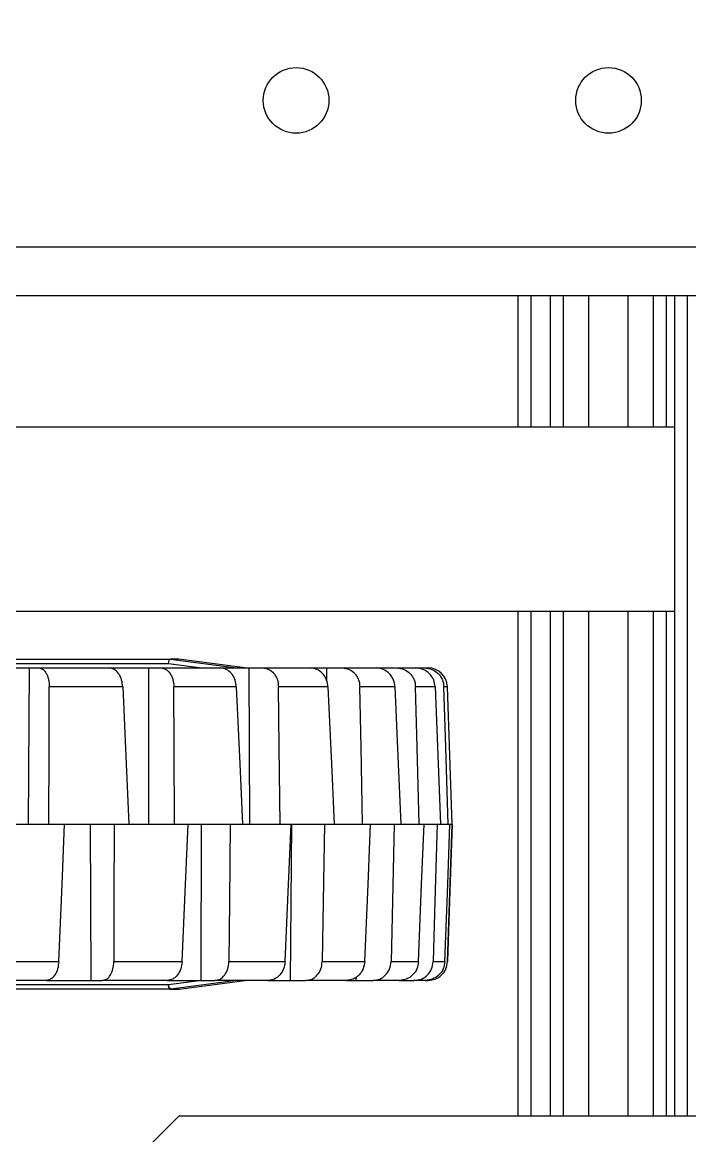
# Model space of a CAD drawing. Header units: inches. Extents: x 0 to 11, y 0 to 8.4.
# Drawn here: x 4.2715 to 4.4495, y 6.5491 to 6.846 of the extents above; entities that cross this region are included whole.
import ezdxf

# ---------------------------------------------------------------- set-up
doc = ezdxf.new("R2010")
doc.units = ezdxf.units.IN
doc.header["$MEASUREMENT"] = 0
doc.layers.add('OBJ', color=50, linetype='Continuous')

msp = doc.modelspace()

# ---------------------------------------------------------------- linework, layer by layer
at = {"color": 7, "linetype": 'Continuous', "lineweight": 25}
for p, q in [((5.305346441947762, 6.785977528089739), (2.967013108614043, 6.785977528089743)), ((5.305346441947762, 6.773060861423073), (2.967013108614045, 6.773060861423077)), ((4.403790180731584, 6.738062993969021), (4.403790180731584, 6.77306086142307)), ((4.407200079368977, 6.738062993969021), (4.407200079368977, 6.77306086142307)), ((4.41240841270231, 6.738062993969021), (4.41240841270231, 6.77306086142307)), ((4.415818311339701, 6.738062993969021), (4.415818311339701, 6.77306086142307)), ((4.422638108614485, 6.738062993969021), (4.422638108614485, 6.77306086142307)), ((4.433054775281152, 6.738062993969021), (4.433054775281152, 6.77306086142307)), ((4.439874572555936, 6.738062993969021), (4.439874572555936, 6.77306086142307)), ((4.443284471193328, 6.738062993969021), (4.443284471193328, 6.77306086142307)), ((4.445456847398254, 6.77306086142307), (4.445456847398254, 6.55431086142323)), ((4.448866746035646, 6.77306086142307), (4.448866746035646, 6.554310861423229)), ((4.445456847398254, 6.738062993969021), (4.134734966117213, 6.738062993969022)), ((4.445456847398254, 6.688850395543824), (4.134734966117213, 6.688850395543825)), ((4.403790180731584, 6.554310861423232), (4.403790180731584, 6.688850395543824)), ((4.407200079368976, 6.554310861423232), (4.407200079368977, 6.688850395543824)), ((4.41240841270231, 6.554310861423231), (4.41240841270231, 6.688850395543824)), ((4.415818311339701, 6.554310861423231), (4.415818311339701, 6.688850395543824)), ((4.422638108614485, 6.55431086142323), (4.422638108614485, 6.688850395543824)), ((4.433054775281152, 6.55431086142323), (4.433054775281152, 6.688850395543824)), ((4.439874572555936, 6.554310861423229), (4.439874572555936, 6.688850395543824)), ((4.443284471193328, 6.554310861423229), (4.443284471193328, 6.688850395543824)), ((4.310457349204136, 6.674895021013892), (4.218311478800022, 6.674895021013892)), ((4.219540869818828, 6.676123361423085), (4.310996304396907, 6.676123361423085)), ((4.260116174848597, 6.673831694756419), (4.273334733728714, 6.673831694756419)), ((4.273334733728714, 6.673831694756419), (4.273008963340685, 6.632165028089753)), ((4.273334733728714, 6.673831694756419), (4.275957783357475, 6.673831694756419)), ((4.275957783357475, 6.673831694756419), (4.294632996370654, 6.673831694756419)), ((4.288083351241141, 6.676123361423085), (4.288083446843639, 6.676123361423085)), ((4.294632996370654, 6.673831694756419), (4.305170666107885, 6.673831694756419)), ((4.305170666107885, 6.673831694756419), (4.305111747868902, 6.632165028089753)), ((4.305170666107885, 6.673831694756419), (4.308460327484393, 6.673831694756419)), ((4.308460327484392, 6.673831694756419), (4.324335296951104, 6.673831694756419)), ((4.318648329922893, 6.673831694756419), (4.310457349204136, 6.674895021013892)), ((4.310996245505531, 6.676123361423085), (4.328649338663488, 6.673831694756419)), ((4.310996304396907, 6.676123361423085), (4.310996245505531, 6.676123361423085)), ((4.313215490721003, 6.676123361423085), (4.310996304396907, 6.676123361423085)), ((4.313215549612378, 6.676123361423085), (4.313215490721003, 6.676123361423085)), ((4.330868642770334, 6.673831694756419), (4.313215549612378, 6.676123361423085)), ((4.330880124871816, 6.673831694756419), (4.313227031713858, 6.676123361423085)), ((4.324335296951104, 6.673831694756419), (4.331871895782802, 6.673831694756419)), ((4.331871895782802, 6.673831694756419), (4.332081619893741, 6.632165028089753)), ((4.331871895782801, 6.673831694756419), (4.335728214210779, 6.673831694756419)), ((4.335728214210779, 6.673831694756419), (4.348320587216901, 6.673831694756419)), ((4.3483205872169, 6.673831694756419), (4.352627119401267, 6.673831694756419)), ((4.352627119401267, 6.673831694756419), (4.352664119852218, 6.670565371180191)), ((4.352627119401267, 6.673831694756419), (4.356932922596672, 6.673831694756419)), ((4.356932922596672, 6.673831694756419), (4.36586008626046, 6.673831694756419)), ((4.36586008626046, 6.673831694756419), (4.366805699996283, 6.673831694756419)), ((4.366805699996283, 6.673831694756419), (4.371430158307864, 6.673831694756419)), ((4.371430158307864, 6.673831694756419), (4.376420865278758, 6.673831694756418)), ((4.376420865278758, 6.673831694756418), (4.378779430173227, 6.673831694756418)), ((4.378779430173227, 6.673831694756418), (4.379695114183535, 6.673831694756418)), ((4.298272901277235, 6.668805129635077), (4.278672485990635, 6.668805129635077)), ((4.32856855703182, 6.668805129635077), (4.311907114188299, 6.668805129635077)), ((4.353018577006332, 6.668805129635077), (4.339802356115594, 6.668805129635077)), ((4.370880059716153, 6.668805129635077), (4.361510628962232, 6.668805129635077)), ((4.38161029304749, 6.668805129635077), (4.376372337842683, 6.668805129635077)), ((4.384900274740926, 6.668805129635077), (4.383935917253003, 6.668805129635077)), ((4.386179775281144, 6.632165028089752), (4.384900274740927, 6.668805129635077)), ((4.264570664381014, 6.632165028089706), (4.278578263438439, 6.632165028089753)), ((4.278578263438439, 6.632165028089753), (4.282778128465413, 6.632165028089788)), ((4.282778128465413, 6.632165028089788), (4.295945291985335, 6.632165028089753)), ((4.289837413622694, 6.590498361423085), (4.289644334585158, 6.632165028089753)), ((4.295945291985335, 6.632165028089753), (4.299869890563584, 6.632165028089753)), ((4.299869890563584, 6.632165028089753), (4.312096408481065, 6.632165028089753)), ((4.312096408481065, 6.632165028089753), (4.315715872045654, 6.632165028089794)), ((4.315715872045654, 6.632165028089794), (4.326908693176768, 6.632165028089753)), ((4.319217795874386, 6.590498361423085), (4.31929348683733, 6.632165028089753)), ((4.326908693176768, 6.632165028089753), (4.330195475424496, 6.632165028089706)), ((4.330195475424496, 6.632165028089706), (4.340269415642024, 6.632165028089753)), ((4.340269415642024, 6.632165028089753), (4.343198502175353, 6.632165028089753)), ((4.34303666049206, 6.590498361423085), (4.343378821623876, 6.632165028089752)), ((4.343198502175353, 6.632165028089753), (4.352076892711432, 6.632165028089753)), ((4.352076892711432, 6.632165028089753), (4.354625991413231, 6.632165028089718)), ((4.354625991413231, 6.632165028089718), (4.362241262354958, 6.632165028089752)), ((4.362241262354958, 6.632165028089752), (4.364390973044904, 6.632165028089782)), ((4.364390973044904, 6.632165028089782), (4.37068516758219, 6.632165028089752)), ((4.37068516758219, 6.632165028089752), (4.372419129663912, 6.632165028089704)), ((4.372419129663912, 6.632165028089704), (4.377344345175787, 6.632165028089752)), ((4.377344345175787, 6.632165028089752), (4.37864936215084, 6.632165028089787)), ((4.37864936215084, 6.632165028089787), (4.382168114773335, 6.632165028089752)), ((4.382168114773335, 6.632165028089752), (4.383034254674552, 6.632165028089752)), ((4.383034254674552, 6.632165028089752), (4.385119764575528, 6.632165028089752)), ((4.384900274740927, 6.595524926544429), (4.386179775281144, 6.632165028089752)), ((4.385119764575528, 6.632165028089752), (4.385540435555272, 6.632165028089778)), ((4.385540435555272, 6.632165028089778), (4.386176830745114, 6.632165028089752)), ((4.386176830745114, 6.632165028089752), (4.386179775281144, 6.632165028089752)), ((4.260362941877561, 6.595524926544429), (4.281214415186778, 6.595524926544429)), ((4.295897574535749, 6.595524926544429), (4.314097760804348, 6.595524926544429)), ((4.326579262684691, 6.595524926544429), (4.34157515846264, 6.595524926544429)), ((4.351475758755664, 6.595524926544429), (4.362811721338042, 6.595524926544429)), ((4.369830595313791, 6.595524926544429), (4.377162187213803, 6.595524926544429)), ((4.381086069938243, 6.595524926544429), (4.384190524445974, 6.595524926544429)), ((4.360570283327235, 6.590498361423085), (4.360584092292729, 6.591460146759833)), ((4.218311478800022, 6.589435035165611), (4.310457349204136, 6.589435035165611)), ((4.310926931137509, 6.588206694756418), (4.219540869818828, 6.588206694756418)), ((4.277913926847039, 6.590498361423086), (4.258046709750142, 6.590498361423086)), ((4.277913926847039, 6.590498361423085), (4.289837413622694, 6.590498361423085)), ((4.289837413622694, 6.590498361423085), (4.292805061923069, 6.590498361423085)), ((4.310146141205097, 6.590498361423085), (4.292805061923069, 6.590498361423085)), ((4.310146141205097, 6.590498361423085), (4.319217795874386, 6.590498361423085)), ((4.310457349204136, 6.589435035165611), (4.318648329922891, 6.590498361423085)), ((4.313146235244356, 6.588206694756418), (4.310926931137509, 6.588206694756418)), ((4.328649338663488, 6.590498361423085), (4.311065064478036, 6.588215628609762)), ((4.311065064478036, 6.588215628609762), (4.313284368584883, 6.588215628609762)), ((4.313284368584883, 6.588215628609762), (4.330868642770335, 6.590498361423085)), ((4.313307155862736, 6.588217096210688), (4.313284368584883, 6.588215628609762)), ((4.313307155862735, 6.588217096210688), (4.330880124871812, 6.590498361423085)), ((4.319217795874386, 6.590498361423085), (4.322804434017598, 6.590498361423085)), ((4.337092475565784, 6.590498361423085), (4.322804434017598, 6.590498361423085)), ((4.337092475565784, 6.590498361423085), (4.34303666049206, 6.590498361423085)), ((4.34303666049206, 6.590498361423085), (4.347133310293056, 6.590498361423085)), ((4.357934179195055, 6.590498361423085), (4.347133310293056, 6.590498361423085)), ((4.357934179195055, 6.590498361423085), (4.360570283327235, 6.590498361423085)), ((4.360570283327235, 6.590498361423085), (4.365052470154816, 6.590498361423085)), ((4.372037987474545, 6.590498361423085), (4.365052470154816, 6.590498361423085)), ((4.372037987474545, 6.590498361423085), (4.376017448998011, 6.590498361423085)), ((4.378975363326552, 6.590498361423085), (4.376017448998011, 6.590498361423085)), ((4.378975363326552, 6.590498361423085), (4.379695081489038, 6.590498361423085)), ((4.313263108614353, 6.55431086142324), (4.302846441947685, 6.543894194756567)), ((5.305346441947762, 6.554310861423163), (4.313263108614353, 6.55431086142324))]:
    msp.add_line(p, q, dxfattribs=at)
at = {"color": 7, "linetype": 'Continuous', "lineweight": 25, "flags": 128}
for points in [[(4.278578263438439, 6.632165028089753), (4.278631298943379, 6.652683502711969), (4.278672485990635, 6.668805129635077)], [(4.298272901277235, 6.668805129635077), (4.299167553938672, 6.648286690649782), (4.299869890563584, 6.632165028089753)], [(4.312096408481065, 6.632165028089753), (4.311990743243134, 6.652683502711974), (4.311907114188299, 6.668805129635077)], [(4.32856855703182, 6.668805129635077), (4.329480028448133, 6.648286690649757), (4.330195475424496, 6.632165028089706)], [(4.340269415642024, 6.632165028089753), (4.340008260246005, 6.652683502712005), (4.339802356115594, 6.668805129635077)], [(4.353018577006332, 6.668805129635077), (4.353919172579761, 6.648286690649763), (4.354625991413231, 6.632165028089718)], [(4.362241262354958, 6.632165028089752), (4.361832551875409, 6.65268350271206), (4.361510628962232, 6.668805129635077)], [(4.370880059716153, 6.668805129635077), (4.371742415305922, 6.648286690649757), (4.372419129663912, 6.632165028089704)], [(4.377344345175787, 6.632165028089752), (4.376800498073811, 6.652683502712056), (4.376372337842683, 6.668805129635077)], [(4.38161029304749, 6.668805129635077), (4.382408206415377, 6.648286690649782), (4.383034254674552, 6.632165028089752)], [(4.385119764575528, 6.632165028089752), (4.38445730537012, 6.652683502712018), (4.383935917253003, 6.668805129635077)], [(4.281214415186778, 6.595524926544429), (4.282090400081649, 6.616043365664178), (4.282778128465413, 6.632165028089788)], [(4.295945291985335, 6.632165028089753), (4.295918876597771, 6.611646553331143), (4.295897574535749, 6.595524926544429)], [(4.314097760804348, 6.595524926544429), (4.315004272402309, 6.616043365664183), (4.315715872045654, 6.632165028089794)], [(4.326908693176768, 6.632165028089753), (4.326724582258081, 6.611646553331143), (4.326579262684691, 6.595524926544429)], [(4.34157515846264, 6.595524926544429), (4.342484652867501, 6.616043365664135), (4.343198502175353, 6.632165028089753)], [(4.352076892711432, 6.632165028089753), (4.351740680378722, 6.611646553331143), (4.351475758755664, 6.595524926544429)], [(4.362811721338042, 6.595524926544429), (4.363696564022537, 6.616043365664104), (4.364390973044904, 6.632165028089782)], [(4.37068516758219, 6.632165028089752), (4.370207069477053, 6.611646553331143), (4.369830595313791, 6.595524926544429)], [(4.377162187213803, 6.595524926544429), (4.377995492680721, 6.616043365664159), (4.37864936215084, 6.632165028089787)], [(4.382168114773335, 6.632165028089752), (4.381562657664767, 6.611646553331143), (4.381086069938244, 6.595524926544429)], [(4.384190524445974, 6.595524926544429), (4.384946973130375, 6.616043365664197), (4.385540435555272, 6.632165028089778)], [(4.386176830745114, 6.632165028089752), (4.385462411140985, 6.611646553331142), (4.384900190728106, 6.595524926544429)]]:
    msp.add_lwpolyline(points, dxfattribs=at)
at = {"color": 7, "linetype": 'Continuous', "lineweight": 25}
for centre in [(4.344513108614496, 6.825144194756408), (4.42784644194783, 6.825144194756408)]:
    msp.add_circle(centre, 0.008750000000000924, dxfattribs=at)
for centre, radius, start, end in [((4.379695114183535, 6.668623361423085), 0.005208333333333688, 1.999999999990479, 90), ((4.31162465225077, 6.589177354759865), 0.001195406037372023, 167.5516814363567, 234.2910031500962), ((4.311780422820077, 6.589333278244758), 0.001326980883110567, 175.6020683755131, 237.3784812270235), ((4.310926898596072, 6.589279558999799), 0.001072864243874184, 270.0017378592091, 277.3992294513962), ((4.313146235244356, 6.589456694756419), 0.001250000000000639, 270.0000000000008, 277.3965852845768), ((4.313146202702919, 6.58927955899981), 0.001072864243885659, 270.0017378592091, 277.3992294513167)]:
    msp.add_arc(centre, radius, start, end, dxfattribs=at)
for points, knots in [([(4.275957783357475, 6.673831694756419), (4.2763177116319, 6.673757196009462), (4.277037326338021, 6.673608248572688), (4.277805888592716, 6.672622114264801), (4.278259456642299, 6.67157065682632), (4.278588724521067, 6.670394041105643), (4.27863966876162, 6.669427655384476), (4.278672485990636, 6.668805129635077)], [0, 0, 0, 0, 0.2498545218901744, 0.4995411617237642, 0.636671853150987, 0.7659515016202105, 1, 1, 1, 1]), ([(4.298272901277235, 6.668805129635077), (4.298206289443509, 6.669405553438367), (4.298100883223059, 6.670355660952797), (4.297642088995363, 6.671540804998488), (4.297015648029435, 6.67261441500538), (4.295996073094135, 6.673608670247007), (4.295087328771467, 6.673757357590319), (4.294632996370654, 6.673831694756419)], [0, 0, 0, 0, 0.2258044893903572, 0.357311853704095, 0.5009271414551707, 0.7504854067882999, 1, 1, 1, 1]), ([(4.308460327484392, 6.673831694756419), (4.308912363526666, 6.67375719600946), (4.309816131879509, 6.67360824857268), (4.310788137983614, 6.672622114264154), (4.311366129289395, 6.671570656824165), (4.311788738331958, 6.670394041102957), (4.311860735255308, 6.669427655382946), (4.311907114188299, 6.668805129635077)], [0, 0, 0, 0, 0.2498545218885943, 0.499541161720691, 0.6366718535783245, 0.7659515021905943, 1, 1, 1, 1]), ([(4.310457349204136, 6.674895021013892), (4.310476321143643, 6.675069911325717), (4.310515754923105, 6.675433426399343), (4.310665869723525, 6.675844188728942), (4.310836168025586, 6.676083218678537), (4.310944264959209, 6.676110326224173), (4.310996245505531, 6.676123361423085)], [0, 0, 0, 0, 0.2706993823546843, 0.5626572728984328, 0.7896951086164171, 1, 1, 1, 1]), ([(4.32856855703182, 6.668805129635077), (4.328494557714227, 6.669405553438294), (4.328377461577587, 6.670355660952667), (4.327847473213587, 6.671540804998384), (4.327120182034164, 6.672614415005348), (4.325931689732719, 6.673608670247008), (4.324867396834126, 6.673757357590318), (4.324335296951104, 6.673831694756419)], [0, 0, 0, 0, 0.225804489362875, 0.3573118536834962, 0.5009271414552956, 0.7504854067883938, 1, 1, 1, 1]), ([(4.335728214210779, 6.673831694756419), (4.336258623134504, 6.673757196009456), (4.337319084589999, 6.67360824857267), (4.338465000630944, 6.672622114262821), (4.339149853220329, 6.671570656819738), (4.339652962663776, 6.670394041097444), (4.339743824679417, 6.669427655379807), (4.339802356115594, 6.668805129635077)], [0, 0, 0, 0, 0.2498545218854516, 0.499541161714354, 0.6366718544553793, 0.7659515033612793, 1, 1, 1, 1]), ([(4.353018577006332, 6.668805129635077), (4.352939438636594, 6.669405553438713), (4.352814210490517, 6.670355660953402), (4.352229131418216, 6.671540804998977), (4.351423088399931, 6.672614415005524), (4.350101790469795, 6.673608670247009), (4.34891428699644, 6.673757357590318), (4.348320587216901, 6.673831694756419)], [0, 0, 0, 0, 0.2258044895191431, 0.3573118538005578, 0.5009271414545743, 0.7504854067880138, 1, 1, 1, 1]), ([(4.356932922596672, 6.673831694756419), (4.357525588195088, 6.673757196009458), (4.358710521168513, 6.673608248572676), (4.35999552906511, 6.6726221142635), (4.360766434037036, 6.671570656821997), (4.361334757157688, 6.670394041100259), (4.361441723470151, 6.669427655381409), (4.361510628962232, 6.668805129635077)], [0, 0, 0, 0, 0.2498545218870705, 0.4995411617176183, 0.6366718540076295, 0.7659515027635809, 1, 1, 1, 1]), ([(4.370880059716153, 6.668805129635077), (4.370798186872897, 6.669405553442187), (4.370668631710496, 6.670355660959506), (4.370046239259676, 6.671540805003901), (4.369185935613016, 6.672614415006997), (4.367771979025128, 6.673608670247021), (4.366497346669142, 6.673757357590323), (4.36586008626046, 6.673831694756419)], [0, 0, 0, 0, 0.2258044908157001, 0.3573118547719986, 0.5009271414486005, 0.7504854067850377, 1, 1, 1, 1]), ([(4.371430158307864, 6.673831694756419), (4.372067072736672, 6.673757196009458), (4.37334047363924, 6.673608248572675), (4.374725529077472, 6.672622114263568), (4.375559062874996, 6.671570656822225), (4.376175331461731, 6.670394041100543), (4.376295151953455, 6.669427655381572), (4.376372337842682, 6.668805129635077)], [0, 0, 0, 0, 0.2498545218872432, 0.4995411617179309, 0.636671853962491, 0.7659515027033253, 0.9999999999999999, 0.9999999999999999, 0.9999999999999999, 0.9999999999999999]), ([(4.38161029304749, 6.668805129635077), (4.381528173396328, 6.669405553442307), (4.381398227686387, 6.670355660959717), (4.380757432938463, 6.671540805004072), (4.379869008553179, 6.672614415007047), (4.378405355661002, 6.673608670247022), (4.377082323481532, 6.673757357590323), (4.376420865278758, 6.673831694756418)], [0, 0, 0, 0, 0.2258044908608253, 0.3573118548058114, 0.5009271414483856, 0.7504854067849337, 1, 1, 1, 1]), ([(4.378779430173227, 6.673831694756418), (4.379441241109802, 6.673757196009457), (4.380764418299459, 6.673608248572674), (4.382207437071063, 6.672622114263389), (4.383078273191785, 6.671570656821634), (4.383723762235109, 6.670394041099806), (4.383852796220944, 6.669427655381151), (4.383935917253003, 6.668805129635077)], [0, 0, 0, 0, 0.2498545218868172, 0.4995411617170877, 0.6366718540796225, 0.7659515028596907, 0.9999999999999999, 0.9999999999999999, 0.9999999999999999, 0.9999999999999999]), ([(4.281214415186778, 6.595524926544429), (4.281140124380003, 6.594860620925191), (4.280991582963272, 6.593532369125146), (4.280213419697888, 6.591878298519425), (4.279148497704903, 6.590723538178026), (4.27832594273205, 6.590573510127092), (4.277913926847039, 6.590498361423086)], [0, 0, 0, 0, 0.2499123639395271, 0.4996895068213588, 0.7493956301627248, 1, 1, 1, 1]), ([(4.292805061923068, 6.590498361423086), (4.293212829299549, 6.590573096292242), (4.294028142469068, 6.590722525419137), (4.295045095904655, 6.591874457898649), (4.295756557899352, 6.593528829277782), (4.295850512788398, 6.594858765248498), (4.295897574535749, 6.595524926544429)], [0, 0, 0, 0, 0.2499136709340899, 0.4996915371566517, 0.7493968572079143, 1, 1, 1, 1]), ([(4.314097760804347, 6.595524926544429), (4.314012901641726, 6.594860620925191), (4.313843229231561, 6.593532369125146), (4.312915025525602, 6.591878298519425), (4.311636547781469, 6.590723538178025), (4.310643537673417, 6.590573510127092), (4.310146141205097, 6.590498361423085)], [0, 0, 0, 0, 0.249912363939476, 0.4996895068213323, 0.7493956301627037, 1, 1, 1, 1]), ([(4.322804434017598, 6.590498361423086), (4.323297807515353, 6.590573096292242), (4.324284286408497, 6.590722525419139), (4.325521899124364, 6.591874457898649), (4.32639402782187, 6.593528829277782), (4.32651744390545, 6.594858765248497), (4.326579262684691, 6.595524926544429)], [0, 0, 0, 0, 0.249913670934094, 0.4996915371566901, 0.7493968572079464, 1, 1, 1, 1]), ([(4.34157515846264, 6.595524926544429), (4.341482309346886, 6.594860620925191), (4.341296661353613, 6.593532369125146), (4.340246620206991, 6.591878298519424), (4.338793432611022, 6.590723538178028), (4.337660139477416, 6.590573510127092), (4.337092475565784, 6.590498361423085)], [0, 0, 0, 0, 0.2499123639394922, 0.4996895068213515, 0.7493956301627032, 0.9999999999999999, 0.9999999999999999, 0.9999999999999999, 0.9999999999999999]), ([(4.347133310293056, 6.590498361423085), (4.347697299008013, 6.59057309629224), (4.348824969962799, 6.590722525419137), (4.350245637722834, 6.591874457898646), (4.351251933933993, 6.593528829277783), (4.351401061276861, 6.594858765248498), (4.351475758755665, 6.595524926544429)], [0, 0, 0, 0, 0.2499136709341059, 0.4996915371566678, 0.7493968572079547, 1, 1, 1, 1]), ([(4.362811721338042, 6.595524926544429), (4.362713703442554, 6.594860620925191), (4.362517720686505, 6.593532369125146), (4.361377747068114, 6.591878298519424), (4.359794003990066, 6.590723538178026), (4.358554862369296, 6.590573510127091), (4.357934179195055, 6.590498361423085)], [0, 0, 0, 0, 0.2499123639394958, 0.4996895068213785, 0.7493956301627451, 1, 1, 1, 1]), ([(4.365052470154816, 6.590498361423085), (4.365669937575265, 6.59057309629224), (4.366904536880357, 6.590722525419137), (4.368465093413564, 6.591874457898649), (4.369574981337213, 6.593528829277782), (4.369745288780516, 6.594858765248498), (4.369830595313791, 6.595524926544429)], [0, 0, 0, 0, 0.2499136709340836, 0.4996915371566734, 0.749396857207913, 0.9999999999999999, 0.9999999999999999, 0.9999999999999999, 0.9999999999999999]), ([(4.377162187213803, 6.595524926544429), (4.377061978762736, 6.594860620925191), (4.376861616080783, 6.593532369125146), (4.375666347512162, 6.591878298519425), (4.374000170184048, 6.590723538178025), (4.372692830767225, 6.590573510127091), (4.372037987474545, 6.590498361423085)], [0, 0, 0, 0, 0.2499123639394877, 0.4996895068213442, 0.7493956301627246, 1, 1, 1, 1]), ([(4.37601744899801, 6.590498361423085), (4.376669633688834, 6.590573096292242), (4.377973648669085, 6.59072252541914), (4.379626677254886, 6.591874457898648), (4.380806433508092, 6.593528829277782), (4.380992746346347, 6.594858765248497), (4.381086069938244, 6.595524926544429)], [0, 0, 0, 0, 0.2499136709341043, 0.4996915371567001, 0.7493968572079425, 1, 1, 1, 1]), ([(4.384190524445974, 6.595524926544429), (4.384091170222407, 6.594860620925191), (4.383892515533251, 6.593532369125146), (4.382678269645023, 6.591878298519425), (4.380980284021833, 6.590723538178025), (4.379644469655593, 6.590573510127091), (4.378975363326552, 6.590498361423085)], [0, 0, 0, 0, 0.2499123639394872, 0.4996895068213644, 0.7493956301627291, 1, 1, 1, 1]), ([(4.379695081489038, 6.590498361423085), (4.380362167148427, 6.59057309629224), (4.381695975968527, 6.590722525419137), (4.383391250169811, 6.591874457898649), (4.384605028455808, 6.59352882927778), (4.384801685667702, 6.594858765248496), (4.384900190728106, 6.595524926544429)], [0, 0, 0, 0, 0.2499136709340751, 0.4996915371566443, 0.7493968572079155, 1, 1, 1, 1])]:
    msp.add_open_spline(points, degree=3, knots=knots, dxfattribs=at)
at = {"layer": 'OBJ'}
msp.add_circle((4.136179561686824, 5.720977528090078), 1.354166666666667, dxfattribs=at)

doc.saveas('drawing.dxf')
